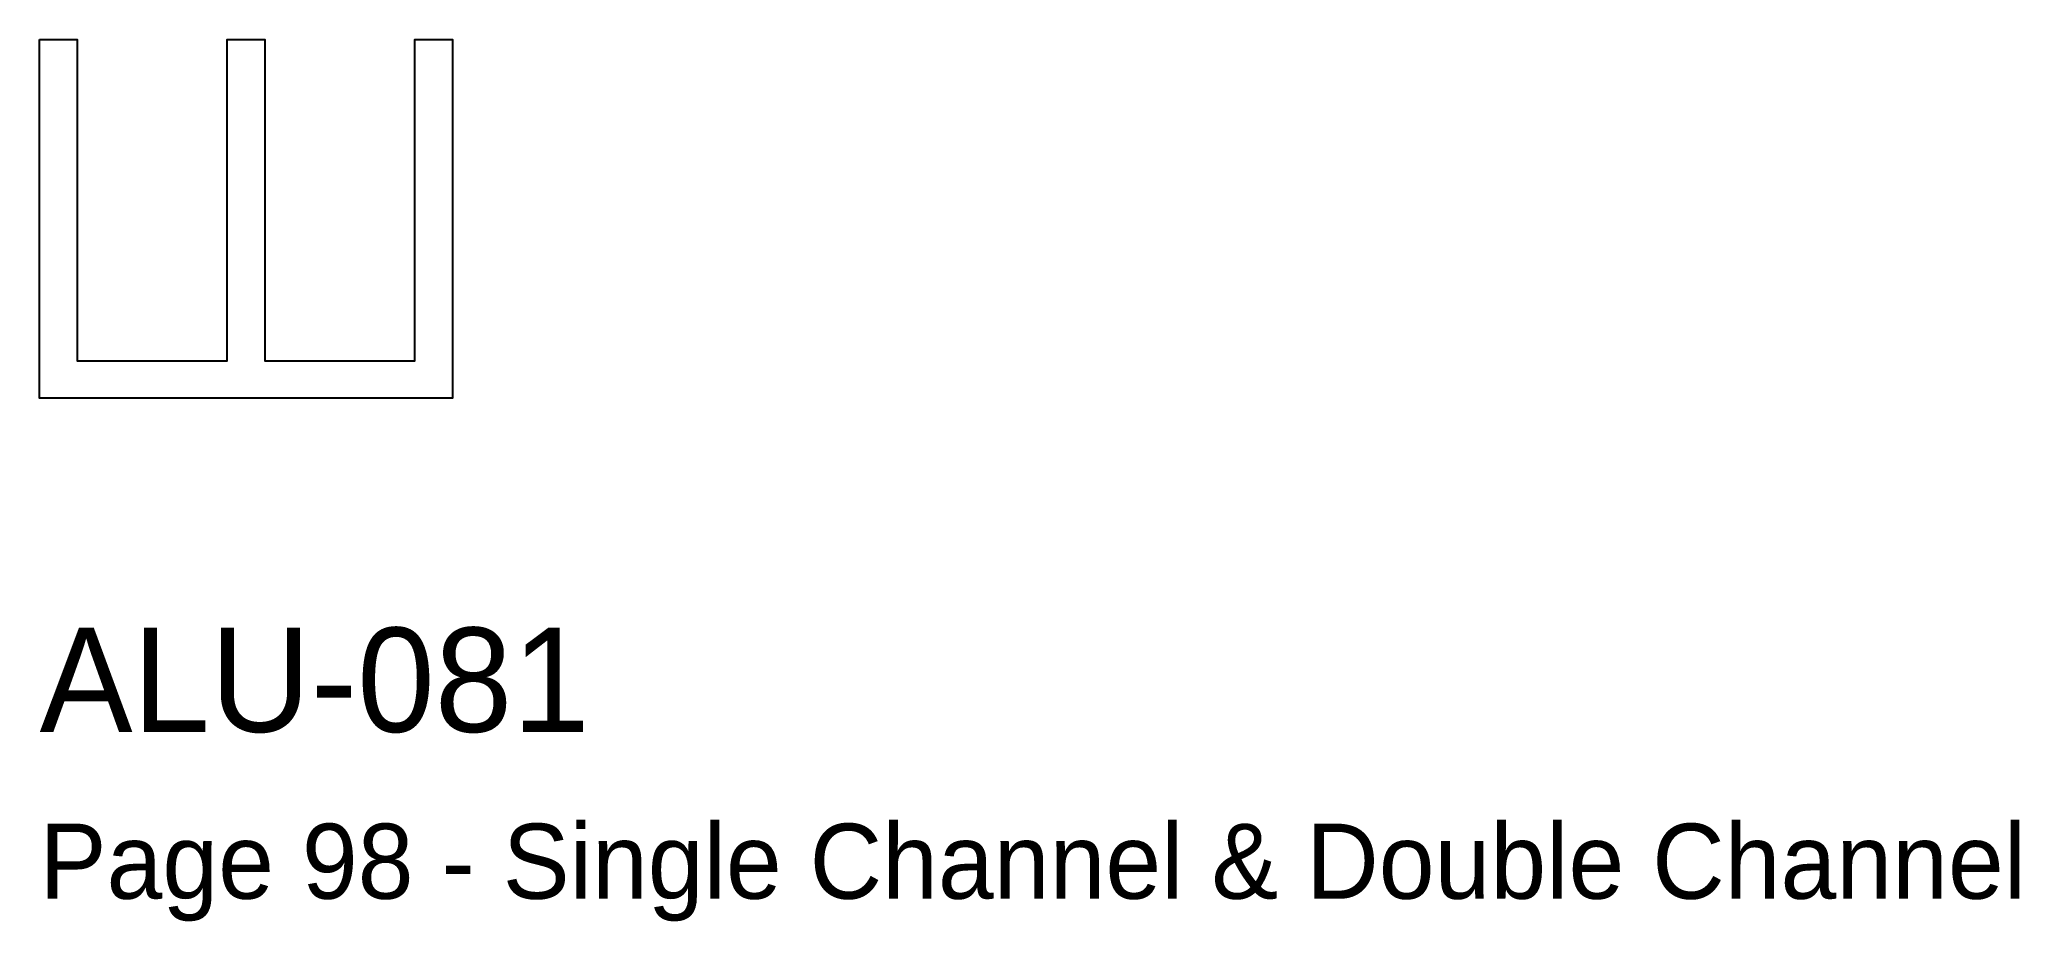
# Model space of a CAD drawing. Header units: millimetres. Extents: x 0 to 47.5, y -12.5 to 8.6.
import ezdxf

# ---------------------------------------------------------------- set-up
doc = ezdxf.new("R2010")
doc.units = ezdxf.units.MM
doc.layers.add('INFO', color=7, linetype='Continuous')
doc.layers.add('PROFILE', color=7, linetype='Continuous')

msp = doc.modelspace()

# ---------------------------------------------------------------- linework, layer by layer
at = {"layer": 'PROFILE'}
msp.add_lwpolyline([(0, 8.6), (0.9, 8.6), (0.9, 0.9), (4.5, 0.9), (4.5, 8.6), (5.4, 8.6), (5.4, 0.9), (9, 0.9), (9, 8.6), (9.9, 8.6), (9.9, 0), (0, 0)], close=True, dxfattribs=at)

# ---------------------------------------------------------------- texts
at = {"layer": 'INFO'}
for s, height, p in [('ALU-081', 2.5, (0, -8)), ('Page 98 - Single Channel & Double Channel', 1.8, (0, -12))]:
    msp.add_text(s, height=height, dxfattribs=at).set_placement(p)

doc.saveas('drawing.dxf')
